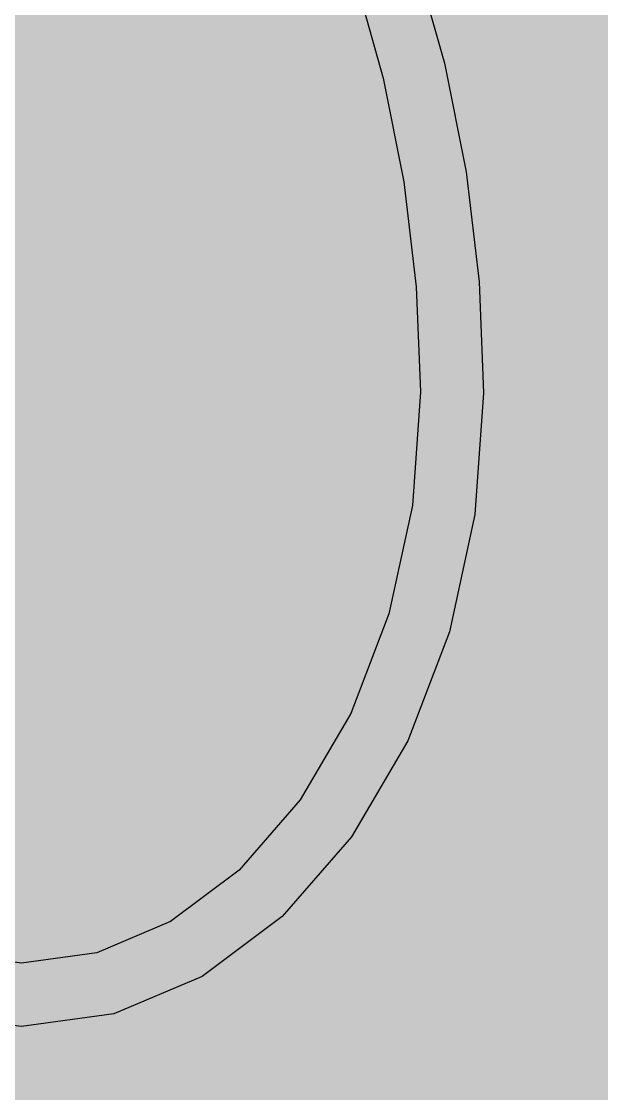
# Model space of a CAD drawing. Header units: millimetres. Extents: x 2336463 to 2579121, y 595385 to 778077.
# Drawn here: x 2471831.3 to 2471978.6, y 623553.4 to 623825.7 of the extents above; entities that cross this region are included whole.
import ezdxf

# ---------------------------------------------------------------- set-up
doc = ezdxf.new("R2010")
doc.units = ezdxf.units.MM
doc.header["$MEASUREMENT"] = 0
doc.linetypes.add('Wipeout_Contour', pattern=[1000, 0, -1000])
doc.layers.add('+возводимые стены_Ном._пера__19', color=255, linetype='Continuous', lineweight=0)
doc.layers.add('+возводимые стены_Ном._пера__85', color=7, linetype='Continuous', lineweight=5, true_color=0x66b7ff)
doc.layers.add('Интерьер - Мебель_Ном._пера__62', color=7, linetype='Continuous', lineweight=25, true_color=0xaaaaaa)
doc.layers.add('Интерьер - Мебель', color=7, linetype='Continuous')

msp = doc.modelspace()

# ---------------------------------------------------------------- hatches: boundary and pattern name
at = {"layer": '+возводимые стены_Ном._пера__85', "linetype": 'Continuous', "lineweight": 5, "true_color": 0x66b7ff}
msp.add_hatch(color=151, dxfattribs=at).paths.add_polyline_path([(2471002.08, 623081.44), (2472837.08, 623081.44), (2472837.08, 626481.19), (2471002.08, 626481.19)])

# ---------------------------------------------------------------- next in the draw order: wipeouts: each hides what was drawn before it
at = {"color": 254, "linetype": 'Wipeout_Contour', "lineweight": 0, "ltscale": 10197742.31610441}
msp.add_wipeout([(2471931.13, 623842.15), (2471930.11, 623841.82), (2471937.71, 623814.84), (2471938.76, 623815.09)], dxfattribs=at).dxf.layer = 'Интерьер - Мебель'

# ---------------------------------------------------------------- next in the draw order: wipeouts: each hides what was drawn before it
at = {"color": 254, "linetype": 'Wipeout_Contour', "lineweight": 0, "ltscale": 10197734.32122419}
msp.add_wipeout([(2471927.32, 623840.91), (2471934.86, 623814.16), (2471937.71, 623814.84), (2471930.11, 623841.82)], dxfattribs=at).dxf.layer = 'Интерьер - Мебель'

# ---------------------------------------------------------------- next in the draw order: wipeouts: each hides what was drawn before it
at = {"color": 254, "linetype": 'Wipeout_Contour', "lineweight": 0, "ltscale": 10197720.47087199}
msp.add_wipeout([(2471923.51, 623839.67), (2471930.97, 623813.22), (2471934.86, 623814.16), (2471927.32, 623840.91)], dxfattribs=at).dxf.layer = 'Интерьер - Мебель'
at = {"color": 254, "linetype": 'Wipeout_Contour', "lineweight": 0, "ltscale": 10197741.01715191}
msp.add_wipeout([(2471938.76, 623815.09), (2471937.71, 623814.84), (2471943.18, 623787.35), (2471944.24, 623787.52)], dxfattribs=at).dxf.layer = 'Интерьер - Мебель'

# ---------------------------------------------------------------- next in the draw order: wipeouts: each hides what was drawn before it
at = {"color": 254, "linetype": 'Wipeout_Contour', "lineweight": 0, "ltscale": 10197704.47702608}
msp.add_wipeout([(2471919.7, 623838.44), (2471927.08, 623812.29), (2471930.97, 623813.22), (2471923.51, 623839.67)], dxfattribs=at).dxf.layer = 'Интерьер - Мебель'
at = {"color": 254, "linetype": 'Wipeout_Contour', "lineweight": 0, "ltscale": 10197733.02903026}
msp.add_wipeout([(2471937.71, 623814.84), (2471934.86, 623814.16), (2471940.29, 623786.89), (2471943.18, 623787.35)], dxfattribs=at).dxf.layer = 'Интерьер - Мебель'

# ---------------------------------------------------------------- next in the draw order: wipeouts: each hides what was drawn before it
at = {"color": 254, "linetype": 'Wipeout_Contour', "lineweight": 0, "ltscale": 10197690.62522825}
msp.add_wipeout([(2471916.92, 623837.53), (2471924.23, 623811.6), (2471927.08, 623812.29), (2471919.7, 623838.44)], dxfattribs=at).dxf.layer = 'Интерьер - Мебель'
at = {"color": 254, "linetype": 'Wipeout_Contour', "lineweight": 0, "ltscale": 10197719.19094168}
msp.add_wipeout([(2471930.97, 623813.22), (2471936.33, 623786.27), (2471940.29, 623786.89), (2471934.86, 623814.16)], dxfattribs=at).dxf.layer = 'Интерьер - Мебель'
at = {"color": 254, "linetype": 'Wipeout_Contour', "lineweight": 0, "ltscale": 10197730.92176863}
msp.add_wipeout([(2471943.18, 623787.35), (2471946.48, 623759.52), (2471947.54, 623759.61), (2471944.24, 623787.52)], dxfattribs=at).dxf.layer = 'Интерьер - Мебель'

# ---------------------------------------------------------------- next in the draw order: linework, layer by layer
at = {"layer": 'Интерьер - Мебель_Ном._пера__62', "color": 253, "linetype": 'Continuous', "lineweight": 25, "true_color": 0xaaaaaa}
msp.add_line((2471931.13, 623842.15), (2471938.76, 623815.09), dxfattribs=at)

# ---------------------------------------------------------------- next in the draw order: wipeouts: each hides what was drawn before it
at = {"color": 254, "linetype": 'Wipeout_Contour', "lineweight": 0, "ltscale": 10197682.62625574}
msp.add_wipeout([(2471915.9, 623837.2), (2471923.19, 623811.35), (2471924.23, 623811.6), (2471916.92, 623837.53)], dxfattribs=at).dxf.layer = 'Интерьер - Мебель'
at = {"color": 254, "linetype": 'Wipeout_Contour', "lineweight": 0, "ltscale": 10197703.21162698}
msp.add_wipeout([(2471927.08, 623812.29), (2471932.38, 623785.64), (2471936.33, 623786.27), (2471930.97, 623813.22)], dxfattribs=at).dxf.layer = 'Интерьер - Мебель'
at = {"color": 254, "linetype": 'Wipeout_Contour', "lineweight": 0, "ltscale": 10197722.98939677}
msp.add_wipeout([(2471940.29, 623786.89), (2471943.55, 623759.29), (2471946.48, 623759.52), (2471943.18, 623787.35)], dxfattribs=at).dxf.layer = 'Интерьер - Мебель'

# ---------------------------------------------------------------- next in the draw order: wipeouts: each hides what was drawn before it
at = {"color": 254, "linetype": 'Wipeout_Contour', "lineweight": 0, "ltscale": 10197689.37273705}
msp.add_wipeout([(2471924.23, 623811.6), (2471929.48, 623785.18), (2471932.38, 623785.64), (2471927.08, 623812.29)], dxfattribs=at).dxf.layer = 'Интерьер - Мебель'
at = {"color": 254, "linetype": 'Wipeout_Contour', "lineweight": 0, "ltscale": 10197709.2487717}
msp.add_wipeout([(2471936.33, 623786.27), (2471939.56, 623758.98), (2471943.55, 623759.29), (2471940.29, 623786.89)], dxfattribs=at).dxf.layer = 'Интерьер - Мебель'
at = {"color": 254, "linetype": 'Wipeout_Contour', "lineweight": 0, "ltscale": 10197712.04446838}
msp.add_wipeout([(2471946.48, 623759.52), (2471947.58, 623731.41), (2471948.65, 623731.39), (2471947.54, 623759.61)], dxfattribs=at).dxf.layer = 'Интерьер - Мебель'

# ---------------------------------------------------------------- next in the draw order: wipeouts: each hides what was drawn before it
at = {"color": 254, "linetype": 'Wipeout_Contour', "lineweight": 0, "ltscale": 10197681.38153928}
msp.add_wipeout([(2471923.19, 623811.35), (2471928.43, 623785.02), (2471929.48, 623785.18), (2471924.23, 623811.6)], dxfattribs=at).dxf.layer = 'Интерьер - Мебель'
at = {"color": 254, "linetype": 'Wipeout_Contour', "lineweight": 0, "ltscale": 10197693.38246418}
msp.add_wipeout([(2471932.38, 623785.64), (2471935.57, 623758.66), (2471939.56, 623758.98), (2471936.33, 623786.27)], dxfattribs=at).dxf.layer = 'Интерьер - Мебель'
at = {"color": 254, "linetype": 'Wipeout_Contour', "lineweight": 0, "ltscale": 10197704.22936741}
msp.add_wipeout([(2471946.48, 623759.52), (2471943.55, 623759.29), (2471944.65, 623731.45), (2471947.58, 623731.41)], dxfattribs=at).dxf.layer = 'Интерьер - Мебель'

# ---------------------------------------------------------------- next in the draw order: linework, layer by layer
at = {"layer": 'Интерьер - Мебель_Ном._пера__62', "color": 253, "linetype": 'Continuous', "lineweight": 25, "true_color": 0xaaaaaa}
for p, q in [((2471915.9, 623837.2), (2471923.19, 623811.35)), ((2471938.76, 623815.09), (2471944.24, 623787.52))]:
    msp.add_line(p, q, dxfattribs=at)

# ---------------------------------------------------------------- next in the draw order: wipeouts: each hides what was drawn before it
at = {"color": 254, "linetype": 'Wipeout_Contour', "lineweight": 0, "ltscale": 10197679.64188284}
msp.add_wipeout([(2471929.48, 623785.18), (2471932.65, 623758.43), (2471935.57, 623758.66), (2471932.38, 623785.64)], dxfattribs=at).dxf.layer = 'Интерьер - Мебель'
at = {"color": 254, "linetype": 'Wipeout_Contour', "lineweight": 0, "ltscale": 10197690.69312852}
msp.add_wipeout([(2471939.56, 623758.98), (2471940.64, 623731.52), (2471944.65, 623731.45), (2471943.55, 623759.29)], dxfattribs=at).dxf.layer = 'Интерьер - Мебель'

# ---------------------------------------------------------------- next in the draw order: linework, layer by layer
at = {"layer": 'Интерьер - Мебель_Ном._пера__62', "color": 253, "linetype": 'Continuous', "lineweight": 25, "true_color": 0xaaaaaa}
msp.add_line((2471944.24, 623787.52), (2471947.54, 623759.61), dxfattribs=at)

# ---------------------------------------------------------------- next in the draw order: wipeouts: each hides what was drawn before it
at = {"color": 254, "linetype": 'Wipeout_Contour', "lineweight": 0, "ltscale": 10197671.70799319}
msp.add_wipeout([(2471928.43, 623785.02), (2471931.58, 623758.35), (2471932.65, 623758.43), (2471929.48, 623785.18)], dxfattribs=at).dxf.layer = 'Интерьер - Мебель'
at = {"color": 254, "linetype": 'Wipeout_Contour', "lineweight": 0, "ltscale": 10197675.06326941}
msp.add_wipeout([(2471935.57, 623758.66), (2471936.64, 623731.58), (2471940.64, 623731.52), (2471939.56, 623758.98)], dxfattribs=at).dxf.layer = 'Интерьер - Мебель'
at = {"color": 254, "linetype": 'Wipeout_Contour', "lineweight": 0, "ltscale": 10197681.1442241}
msp.add_wipeout([(2471947.58, 623731.41), (2471945.42, 623700.68), (2471946.48, 623700.53), (2471948.65, 623731.39)], dxfattribs=at).dxf.layer = 'Интерьер - Мебель'

# ---------------------------------------------------------------- next in the draw order: linework, layer by layer
at = {"layer": 'Интерьер - Мебель_Ном._пера__62', "color": 253, "linetype": 'Continuous', "lineweight": 25, "true_color": 0xaaaaaa}
msp.add_line((2471923.19, 623811.35), (2471928.43, 623785.02), dxfattribs=at)

# ---------------------------------------------------------------- next in the draw order: wipeouts: each hides what was drawn before it
at = {"color": 254, "linetype": 'Wipeout_Contour', "lineweight": 0, "ltscale": 10197661.52780724}
msp.add_wipeout([(2471932.65, 623758.43), (2471933.7, 623731.62), (2471936.64, 623731.58), (2471935.57, 623758.66)], dxfattribs=at).dxf.layer = 'Интерьер - Мебель'
at = {"color": 254, "linetype": 'Wipeout_Contour', "lineweight": 0, "ltscale": 10197673.56887324}
msp.add_wipeout([(2471944.65, 623731.45), (2471942.51, 623701.1), (2471945.42, 623700.68), (2471947.58, 623731.41)], dxfattribs=at).dxf.layer = 'Интерьер - Мебель'

# ---------------------------------------------------------------- next in the draw order: linework, layer by layer
at = {"layer": 'Интерьер - Мебель_Ном._пера__62', "color": 253, "linetype": 'Continuous', "lineweight": 25, "true_color": 0xaaaaaa}
msp.add_line((2471947.54, 623759.61), (2471948.65, 623731.39), dxfattribs=at)

# ---------------------------------------------------------------- next in the draw order: wipeouts: each hides what was drawn before it
at = {"color": 254, "linetype": 'Wipeout_Contour', "lineweight": 0, "ltscale": 10197653.71311501}
msp.add_wipeout([(2471931.58, 623758.35), (2471932.63, 623731.64), (2471933.7, 623731.62), (2471932.65, 623758.43)], dxfattribs=at).dxf.layer = 'Интерьер - Мебель'
at = {"color": 254, "linetype": 'Wipeout_Contour', "lineweight": 0, "ltscale": 10197660.44285741}
msp.add_wipeout([(2471938.54, 623701.67), (2471942.51, 623701.1), (2471944.65, 623731.45), (2471940.64, 623731.52)], dxfattribs=at).dxf.layer = 'Интерьер - Мебель'

# ---------------------------------------------------------------- next in the draw order: linework, layer by layer
at = {"layer": 'Интерьер - Мебель_Ном._пера__62', "color": 253, "linetype": 'Continuous', "lineweight": 25, "true_color": 0xaaaaaa}
msp.add_line((2471928.43, 623785.02), (2471931.58, 623758.35), dxfattribs=at)

# ---------------------------------------------------------------- next in the draw order: wipeouts: each hides what was drawn before it
at = {"color": 254, "linetype": 'Wipeout_Contour', "lineweight": 0, "ltscale": 10197645.28430638}
msp.add_wipeout([(2471936.64, 623731.58), (2471934.57, 623702.23), (2471938.54, 623701.67), (2471940.64, 623731.52)], dxfattribs=at).dxf.layer = 'Интерьер - Мебель'

# ---------------------------------------------------------------- next in the draw order: wipeouts: each hides what was drawn before it
at = {"color": 254, "linetype": 'Wipeout_Contour', "lineweight": 0, "ltscale": 10197632.15485066}
msp.add_wipeout([(2471933.7, 623731.62), (2471931.67, 623702.65), (2471934.57, 623702.23), (2471936.64, 623731.58)], dxfattribs=at).dxf.layer = 'Интерьер - Мебель'
at = {"color": 254, "linetype": 'Wipeout_Contour', "lineweight": 0, "ltscale": 10197634.79354558}
msp.add_wipeout([(2471945.42, 623700.68), (2471938.98, 623670.98), (2471940.01, 623670.67), (2471946.48, 623700.53)], dxfattribs=at).dxf.layer = 'Интерьер - Мебель'

# ---------------------------------------------------------------- next in the draw order: wipeouts: each hides what was drawn before it
at = {"color": 254, "linetype": 'Wipeout_Contour', "lineweight": 0, "ltscale": 10197624.57148663}
msp.add_wipeout([(2471932.63, 623731.64), (2471930.6, 623702.8), (2471931.67, 623702.65), (2471933.7, 623731.62)], dxfattribs=at).dxf.layer = 'Интерьер - Мебель'
at = {"color": 254, "linetype": 'Wipeout_Contour', "lineweight": 0, "ltscale": 10197627.64171036}
msp.add_wipeout([(2471942.51, 623701.1), (2471936.17, 623671.82), (2471938.98, 623670.98), (2471945.42, 623700.68)], dxfattribs=at).dxf.layer = 'Интерьер - Мебель'

# ---------------------------------------------------------------- next in the draw order: linework, layer by layer
at = {"layer": 'Интерьер - Мебель_Ном._пера__62', "color": 253, "linetype": 'Continuous', "lineweight": 25, "true_color": 0xaaaaaa}
for p, q in [((2471931.58, 623758.35), (2471932.63, 623731.64)), ((2471948.65, 623731.39), (2471946.48, 623700.53))]:
    msp.add_line(p, q, dxfattribs=at)

# ---------------------------------------------------------------- next in the draw order: wipeouts: each hides what was drawn before it
at = {"color": 254, "linetype": 'Wipeout_Contour', "lineweight": 0, "ltscale": 10197615.24518238}
msp.add_wipeout([(2471932.32, 623672.96), (2471936.17, 623671.82), (2471942.51, 623701.1), (2471938.54, 623701.67)], dxfattribs=at).dxf.layer = 'Интерьер - Мебель'

# ---------------------------------------------------------------- next in the draw order: wipeouts: each hides what was drawn before it
at = {"color": 254, "linetype": 'Wipeout_Contour', "lineweight": 0, "ltscale": 10197600.92697181}
msp.add_wipeout([(2471934.57, 623702.23), (2471928.48, 623674.1), (2471932.32, 623672.96), (2471938.54, 623701.67)], dxfattribs=at).dxf.layer = 'Интерьер - Мебель'
at = {"color": 254, "linetype": 'Wipeout_Contour', "lineweight": 0, "ltscale": 10197573.82000577}
msp.add_wipeout([(2471938.98, 623670.98), (2471928.49, 623643.5), (2471929.46, 623643.03), (2471940.01, 623670.67)], dxfattribs=at).dxf.layer = 'Интерьер - Мебель'

# ---------------------------------------------------------------- next in the draw order: wipeouts: each hides what was drawn before it
at = {"color": 254, "linetype": 'Wipeout_Contour', "lineweight": 0, "ltscale": 10197588.52354348}
msp.add_wipeout([(2471931.67, 623702.65), (2471925.66, 623674.94), (2471928.48, 623674.1), (2471934.57, 623702.23)], dxfattribs=at).dxf.layer = 'Интерьер - Мебель'
at = {"color": 254, "linetype": 'Wipeout_Contour', "lineweight": 0, "ltscale": 10197567.29722429}
msp.add_wipeout([(2471925.84, 623644.77), (2471928.49, 623643.5), (2471938.98, 623670.98), (2471936.17, 623671.82)], dxfattribs=at).dxf.layer = 'Интерьер - Мебель'

# ---------------------------------------------------------------- next in the draw order: linework, layer by layer
at = {"layer": 'Интерьер - Мебель_Ном._пера__62', "color": 253, "linetype": 'Continuous', "lineweight": 25, "true_color": 0xaaaaaa}
msp.add_line((2471946.48, 623700.53), (2471940.01, 623670.67), dxfattribs=at)

# ---------------------------------------------------------------- next in the draw order: wipeouts: each hides what was drawn before it
at = {"color": 254, "linetype": 'Wipeout_Contour', "lineweight": 0, "ltscale": 10197581.35671961}
msp.add_wipeout([(2471930.6, 623702.8), (2471924.63, 623675.25), (2471925.66, 623674.94), (2471931.67, 623702.65)], dxfattribs=at).dxf.layer = 'Интерьер - Мебель'
at = {"color": 254, "linetype": 'Wipeout_Contour', "lineweight": 0, "ltscale": 10197555.98780182}
msp.add_wipeout([(2471932.32, 623672.96), (2471922.22, 623646.51), (2471925.84, 623644.77), (2471936.17, 623671.82)], dxfattribs=at).dxf.layer = 'Интерьер - Мебель'

# ---------------------------------------------------------------- next in the draw order: linework, layer by layer
at = {"layer": 'Интерьер - Мебель_Ном._пера__62', "color": 253, "linetype": 'Continuous', "lineweight": 25, "true_color": 0xaaaaaa}
msp.add_line((2471932.63, 623731.64), (2471930.6, 623702.8), dxfattribs=at)

# ---------------------------------------------------------------- next in the draw order: wipeouts: each hides what was drawn before it
at = {"color": 254, "linetype": 'Wipeout_Contour', "lineweight": 0, "ltscale": 10197542.92354452}
msp.add_wipeout([(2471928.48, 623674.1), (2471918.6, 623648.24), (2471922.22, 623646.51), (2471932.32, 623672.96)], dxfattribs=at).dxf.layer = 'Интерьер - Мебель'
at = {"color": 254, "linetype": 'Wipeout_Contour', "lineweight": 0, "ltscale": 10197500.38320799}
msp.add_wipeout([(2471914.28, 623619.26), (2471915.15, 623618.63), (2471929.46, 623643.03), (2471928.49, 623643.5)], dxfattribs=at).dxf.layer = 'Интерьер - Мебель'

# ---------------------------------------------------------------- next in the draw order: wipeouts: each hides what was drawn before it
at = {"color": 254, "linetype": 'Wipeout_Contour', "lineweight": 0, "ltscale": 10197531.604802}
msp.add_wipeout([(2471925.66, 623674.94), (2471915.95, 623649.51), (2471918.6, 623648.24), (2471928.48, 623674.1)], dxfattribs=at).dxf.layer = 'Интерьер - Мебель'
at = {"color": 254, "linetype": 'Wipeout_Contour', "lineweight": 0, "ltscale": 10197494.72176057}
msp.add_wipeout([(2471911.89, 623620.98), (2471914.28, 623619.26), (2471928.49, 623643.5), (2471925.84, 623644.77)], dxfattribs=at).dxf.layer = 'Интерьер - Мебель'

# ---------------------------------------------------------------- next in the draw order: linework, layer by layer
at = {"layer": 'Интерьер - Мебель_Ном._пера__62', "color": 253, "linetype": 'Continuous', "lineweight": 25, "true_color": 0xaaaaaa}
msp.add_line((2471940.01, 623670.67), (2471929.46, 623643.03), dxfattribs=at)

# ---------------------------------------------------------------- next in the draw order: wipeouts: each hides what was drawn before it
at = {"color": 254, "linetype": 'Wipeout_Contour', "lineweight": 0, "ltscale": 10197525.06270693}
msp.add_wipeout([(2471924.63, 623675.25), (2471914.99, 623649.98), (2471915.95, 623649.51), (2471925.66, 623674.94)], dxfattribs=at).dxf.layer = 'Интерьер - Мебель'
at = {"color": 254, "linetype": 'Wipeout_Contour', "lineweight": 0, "ltscale": 10197484.90170336}
msp.add_wipeout([(2471922.22, 623646.51), (2471908.63, 623623.32), (2471911.89, 623620.98), (2471925.84, 623644.77)], dxfattribs=at).dxf.layer = 'Интерьер - Мебель'
at = {"color": 254, "linetype": 'Wipeout_Contour', "lineweight": 0, "ltscale": 10197416.96089566}
msp.add_wipeout([(2471914.28, 623619.26), (2471896.81, 623599.19), (2471897.54, 623598.4), (2471915.15, 623618.63)], dxfattribs=at).dxf.layer = 'Интерьер - Мебель'

# ---------------------------------------------------------------- next in the draw order: linework, layer by layer
at = {"layer": 'Интерьер - Мебель_Ном._пера__62', "color": 253, "linetype": 'Continuous', "lineweight": 25, "true_color": 0xaaaaaa}
msp.add_line((2471930.6, 623702.8), (2471924.63, 623675.25), dxfattribs=at)

# ---------------------------------------------------------------- next in the draw order: wipeouts: each hides what was drawn before it
at = {"color": 254, "linetype": 'Wipeout_Contour', "lineweight": 0, "ltscale": 10197473.55568745}
msp.add_wipeout([(2471905.37, 623625.66), (2471908.63, 623623.32), (2471922.22, 623646.51), (2471918.6, 623648.24)], dxfattribs=at).dxf.layer = 'Интерьер - Мебель'
at = {"color": 254, "linetype": 'Wipeout_Contour', "lineweight": 0, "ltscale": 10197412.45269802}
msp.add_wipeout([(2471911.89, 623620.98), (2471894.81, 623601.34), (2471896.81, 623599.19), (2471914.28, 623619.26)], dxfattribs=at).dxf.layer = 'Интерьер - Мебель'

# ---------------------------------------------------------------- next in the draw order: wipeouts: each hides what was drawn before it
at = {"color": 254, "linetype": 'Wipeout_Contour', "lineweight": 0, "ltscale": 10197463.72359269}
msp.add_wipeout([(2471915.95, 623649.51), (2471902.98, 623627.38), (2471905.37, 623625.66), (2471918.6, 623648.24)], dxfattribs=at).dxf.layer = 'Интерьер - Мебель'
at = {"color": 254, "linetype": 'Wipeout_Contour', "lineweight": 0, "ltscale": 10197404.62702625}
msp.add_wipeout([(2471908.63, 623623.32), (2471892.07, 623604.29), (2471894.81, 623601.34), (2471911.89, 623620.98)], dxfattribs=at).dxf.layer = 'Интерьер - Мебель'
at = {"color": 254, "linetype": 'Wipeout_Contour', "lineweight": 0, "ltscale": 10197326.39162308}
msp.add_wipeout([(2471896.81, 623599.19), (2471876.65, 623584.1), (2471877.19, 623583.17), (2471897.54, 623598.4)], dxfattribs=at).dxf.layer = 'Интерьер - Мебель'

# ---------------------------------------------------------------- next in the draw order: wipeouts: each hides what was drawn before it
at = {"color": 254, "linetype": 'Wipeout_Contour', "lineweight": 0, "ltscale": 10197458.0380203}
msp.add_wipeout([(2471902.11, 623628.01), (2471902.98, 623627.38), (2471915.95, 623649.51), (2471914.99, 623649.98)], dxfattribs=at).dxf.layer = 'Интерьер - Мебель'
at = {"color": 254, "linetype": 'Wipeout_Contour', "lineweight": 0, "ltscale": 10197395.5820447}
msp.add_wipeout([(2471905.37, 623625.66), (2471889.33, 623607.24), (2471892.07, 623604.29), (2471908.63, 623623.32)], dxfattribs=at).dxf.layer = 'Интерьер - Мебель'
at = {"color": 254, "linetype": 'Wipeout_Contour', "lineweight": 0, "ltscale": 10197323.38271286}
msp.add_wipeout([(2471894.81, 623601.34), (2471875.18, 623586.66), (2471876.65, 623584.1), (2471896.81, 623599.19)], dxfattribs=at).dxf.layer = 'Интерьер - Мебель'

# ---------------------------------------------------------------- next in the draw order: linework, layer by layer
at = {"layer": 'Интерьер - Мебель_Ном._пера__62', "color": 253, "linetype": 'Continuous', "lineweight": 25, "true_color": 0xaaaaaa}
for p, q in [((2471924.63, 623675.25), (2471914.99, 623649.98)), ((2471929.46, 623643.03), (2471915.15, 623618.63))]:
    msp.add_line(p, q, dxfattribs=at)

# ---------------------------------------------------------------- next in the draw order: wipeouts: each hides what was drawn before it
at = {"color": 254, "linetype": 'Wipeout_Contour', "lineweight": 0, "ltscale": 10197387.74085039}
msp.add_wipeout([(2471902.98, 623627.38), (2471887.33, 623609.4), (2471889.33, 623607.24), (2471905.37, 623625.66)], dxfattribs=at).dxf.layer = 'Интерьер - Мебель'
at = {"color": 254, "linetype": 'Wipeout_Contour', "lineweight": 0, "ltscale": 10197318.15017747}
msp.add_wipeout([(2471873.17, 623590.15), (2471875.18, 623586.66), (2471894.81, 623601.34), (2471892.07, 623604.29)], dxfattribs=at).dxf.layer = 'Интерьер - Мебель'
at = {"color": 254, "linetype": 'Wipeout_Contour', "lineweight": 0, "ltscale": 10197231.93080273}
msp.add_wipeout([(2471876.65, 623584.1), (2471854.53, 623574.71), (2471854.82, 623573.66), (2471877.19, 623583.17)], dxfattribs=at).dxf.layer = 'Интерьер - Мебель'

# ---------------------------------------------------------------- next in the draw order: wipeouts: each hides what was drawn before it
at = {"color": 254, "linetype": 'Wipeout_Contour', "lineweight": 0, "ltscale": 10197383.20237271}
msp.add_wipeout([(2471902.11, 623628.01), (2471886.59, 623610.19), (2471887.33, 623609.4), (2471902.98, 623627.38)], dxfattribs=at).dxf.layer = 'Интерьер - Мебель'
at = {"color": 254, "linetype": 'Wipeout_Contour', "lineweight": 0, "ltscale": 10197312.09725425}
msp.add_wipeout([(2471889.33, 623607.24), (2471871.16, 623593.64), (2471873.17, 623590.15), (2471892.07, 623604.29)], dxfattribs=at).dxf.layer = 'Интерьер - Мебель'
at = {"color": 254, "linetype": 'Wipeout_Contour', "lineweight": 0, "ltscale": 10197230.76921034}
msp.add_wipeout([(2471875.18, 623586.66), (2471853.74, 623577.55), (2471854.53, 623574.71), (2471876.65, 623584.1)], dxfattribs=at).dxf.layer = 'Интерьер - Мебель'

# ---------------------------------------------------------------- next in the draw order: linework, layer by layer
at = {"layer": 'Интерьер - Мебель_Ном._пера__62', "color": 253, "linetype": 'Continuous', "lineweight": 25, "true_color": 0xaaaaaa}
for p, q in [((2471914.99, 623649.98), (2471902.11, 623628.01)), ((2471915.15, 623618.63), (2471897.54, 623598.4))]:
    msp.add_line(p, q, dxfattribs=at)

# ---------------------------------------------------------------- next in the draw order: wipeouts: each hides what was drawn before it
at = {"color": 254, "linetype": 'Wipeout_Contour', "lineweight": 0, "ltscale": 10197306.84501495}
msp.add_wipeout([(2471869.69, 623596.2), (2471871.16, 623593.64), (2471889.33, 623607.24), (2471887.33, 623609.4)], dxfattribs=at).dxf.layer = 'Интерьер - Мебель'
at = {"color": 254, "linetype": 'Wipeout_Contour', "lineweight": 0, "ltscale": 10197228.7327907}
msp.add_wipeout([(2471873.17, 623590.15), (2471852.67, 623581.44), (2471853.74, 623577.55), (2471875.18, 623586.66)], dxfattribs=at).dxf.layer = 'Интерьер - Мебель'
at = {"color": 254, "linetype": 'Wipeout_Contour', "lineweight": 0, "ltscale": 10197137.35573652}
msp.add_wipeout([(2471854.53, 623574.71), (2471831.35, 623571.51), (2471831.35, 623570.43), (2471854.82, 623573.66)], dxfattribs=at).dxf.layer = 'Интерьер - Мебель'

# ---------------------------------------------------------------- next in the draw order: wipeouts: each hides what was drawn before it
at = {"color": 254, "linetype": 'Wipeout_Contour', "lineweight": 0, "ltscale": 10197303.79832462}
msp.add_wipeout([(2471869.15, 623597.14), (2471869.69, 623596.2), (2471887.33, 623609.4), (2471886.59, 623610.19)], dxfattribs=at).dxf.layer = 'Интерьер - Мебель'
at = {"color": 254, "linetype": 'Wipeout_Contour', "lineweight": 0, "ltscale": 10197226.36825254}
msp.add_wipeout([(2471871.16, 623593.64), (2471851.6, 623585.33), (2471852.67, 623581.44), (2471873.17, 623590.15)], dxfattribs=at).dxf.layer = 'Интерьер - Мебель'
at = {"color": 254, "linetype": 'Wipeout_Contour', "lineweight": 0, "ltscale": 10197138.27695854}
msp.add_wipeout([(2471831.35, 623574.47), (2471831.35, 623571.51), (2471854.53, 623574.71), (2471853.74, 623577.55)], dxfattribs=at).dxf.layer = 'Интерьер - Мебель'

# ---------------------------------------------------------------- next in the draw order: linework, layer by layer
at = {"layer": 'Интерьер - Мебель_Ном._пера__62', "color": 253, "linetype": 'Continuous', "lineweight": 25, "true_color": 0xaaaaaa}
for p, q in [((2471902.11, 623628.01), (2471886.59, 623610.19)), ((2471897.54, 623598.4), (2471877.19, 623583.17))]:
    msp.add_line(p, q, dxfattribs=at)

# ---------------------------------------------------------------- next in the draw order: wipeouts: each hides what was drawn before it
at = {"color": 254, "linetype": 'Wipeout_Contour', "lineweight": 0, "ltscale": 10197224.30794832}
msp.add_wipeout([(2471869.69, 623596.2), (2471850.81, 623588.18), (2471851.6, 623585.33), (2471871.16, 623593.64)], dxfattribs=at).dxf.layer = 'Интерьер - Мебель'
at = {"color": 254, "linetype": 'Wipeout_Contour', "lineweight": 0, "ltscale": 10197139.84696614}
msp.add_wipeout([(2471831.35, 623578.5), (2471831.35, 623574.47), (2471853.74, 623577.55), (2471852.67, 623581.44)], dxfattribs=at).dxf.layer = 'Интерьер - Мебель'

# ---------------------------------------------------------------- next in the draw order: linework, layer by layer
at = {"layer": 'Интерьер - Мебель_Ном._пера__62', "color": 253, "linetype": 'Continuous', "lineweight": 25, "true_color": 0xaaaaaa}
msp.add_line((2471877.19, 623583.17), (2471854.82, 623573.66), dxfattribs=at)

# ---------------------------------------------------------------- next in the draw order: wipeouts: each hides what was drawn before it
at = {"color": 254, "linetype": 'Wipeout_Contour', "lineweight": 0, "ltscale": 10197223.10110703}
msp.add_wipeout([(2471850.52, 623589.22), (2471850.81, 623588.18), (2471869.69, 623596.2), (2471869.15, 623597.14)], dxfattribs=at).dxf.layer = 'Интерьер - Мебель'
at = {"color": 254, "linetype": 'Wipeout_Contour', "lineweight": 0, "ltscale": 10197141.64568729}
msp.add_wipeout([(2471851.6, 623585.33), (2471831.35, 623582.54), (2471831.35, 623578.5), (2471852.67, 623581.44)], dxfattribs=at).dxf.layer = 'Интерьер - Мебель'
at = {"color": 254, "linetype": 'Wipeout_Contour', "lineweight": 0, "ltscale": 10197046.86251078}
msp.add_wipeout([(2471808.16, 623574.71), (2471807.88, 623573.66), (2471831.35, 623570.43), (2471831.35, 623571.51)], dxfattribs=at).dxf.layer = 'Интерьер - Мебель'

# ---------------------------------------------------------------- next in the draw order: linework, layer by layer
at = {"layer": 'Интерьер - Мебель_Ном._пера__62', "color": 253, "linetype": 'Continuous', "lineweight": 25, "true_color": 0xaaaaaa}
msp.add_line((2471886.59, 623610.19), (2471869.15, 623597.14), dxfattribs=at)

# ---------------------------------------------------------------- next in the draw order: wipeouts: each hides what was drawn before it
at = {"color": 254, "linetype": 'Wipeout_Contour', "lineweight": 0, "ltscale": 10197143.1895313}
msp.add_wipeout([(2471831.35, 623585.5), (2471831.35, 623582.54), (2471851.6, 623585.33), (2471850.81, 623588.18)], dxfattribs=at).dxf.layer = 'Интерьер - Мебель'
at = {"color": 254, "linetype": 'Wipeout_Contour', "lineweight": 0, "ltscale": 10197049.82386357}
msp.add_wipeout([(2471808.95, 623577.55), (2471808.16, 623574.71), (2471831.35, 623571.51), (2471831.35, 623574.47)], dxfattribs=at).dxf.layer = 'Интерьер - Мебель'

# ---------------------------------------------------------------- next in the draw order: wipeouts: each hides what was drawn before it
at = {"color": 254, "linetype": 'Wipeout_Contour', "lineweight": 0, "ltscale": 10197144.06228397}
msp.add_wipeout([(2471831.35, 623586.58), (2471831.35, 623585.5), (2471850.81, 623588.18), (2471850.52, 623589.22)], dxfattribs=at).dxf.layer = 'Интерьер - Мебель'
at = {"color": 254, "linetype": 'Wipeout_Contour', "lineweight": 0, "ltscale": 10197054.97297031}
msp.add_wipeout([(2471810.02, 623581.44), (2471808.95, 623577.55), (2471831.35, 623574.47), (2471831.35, 623578.5)], dxfattribs=at).dxf.layer = 'Интерьер - Мебель'

# ---------------------------------------------------------------- next in the draw order: linework, layer by layer
at = {"layer": 'Интерьер - Мебель_Ном._пера__62', "color": 253, "linetype": 'Continuous', "lineweight": 25, "true_color": 0xaaaaaa}
for p, q in [((2471869.15, 623597.14), (2471850.52, 623589.22)), ((2471831.35, 623570.43), (2471807.88, 623573.66)), ((2471854.82, 623573.66), (2471831.35, 623570.43))]:
    msp.add_line(p, q, dxfattribs=at)

# ---------------------------------------------------------------- next in the draw order: wipeouts: each hides what was drawn before it
at = {"color": 254, "linetype": 'Wipeout_Contour', "lineweight": 0, "ltscale": 10197060.93122377}
msp.add_wipeout([(2471811.1, 623585.33), (2471810.02, 623581.44), (2471831.35, 623578.5), (2471831.35, 623582.54)], dxfattribs=at).dxf.layer = 'Интерьер - Мебель'

# ---------------------------------------------------------------- next in the draw order: wipeouts: each hides what was drawn before it
at = {"color": 254, "linetype": 'Wipeout_Contour', "lineweight": 0, "ltscale": 10197066.10375451}
msp.add_wipeout([(2471811.1, 623585.33), (2471831.35, 623582.54), (2471831.35, 623585.5), (2471811.88, 623588.18)], dxfattribs=at).dxf.layer = 'Интерьер - Мебель'

# ---------------------------------------------------------------- next in the draw order: hatches: boundary and pattern name
at = {"layer": '+возводимые стены_Ном._пера__19', "linetype": 'Continuous', "lineweight": 0}
msp.add_hatch(color=255, dxfattribs=at).paths.add_polyline_path([(2471422.16, 623081.44), (2472422.16, 623081.44), (2472422.16, 626081.44), (2471422.16, 626081.44)])

# ---------------------------------------------------------------- next in the draw order: linework, layer by layer
at = {"layer": 'Интерьер - Мебель_Ном._пера__62', "color": 253, "linetype": 'Continuous', "lineweight": 25, "true_color": 0xaaaaaa}
for p, q in [((2471831.35, 623586.58), (2471812.17, 623589.22)), ((2471850.52, 623589.22), (2471831.35, 623586.58))]:
    msp.add_line(p, q, dxfattribs=at)

doc.saveas('drawing.dxf')
